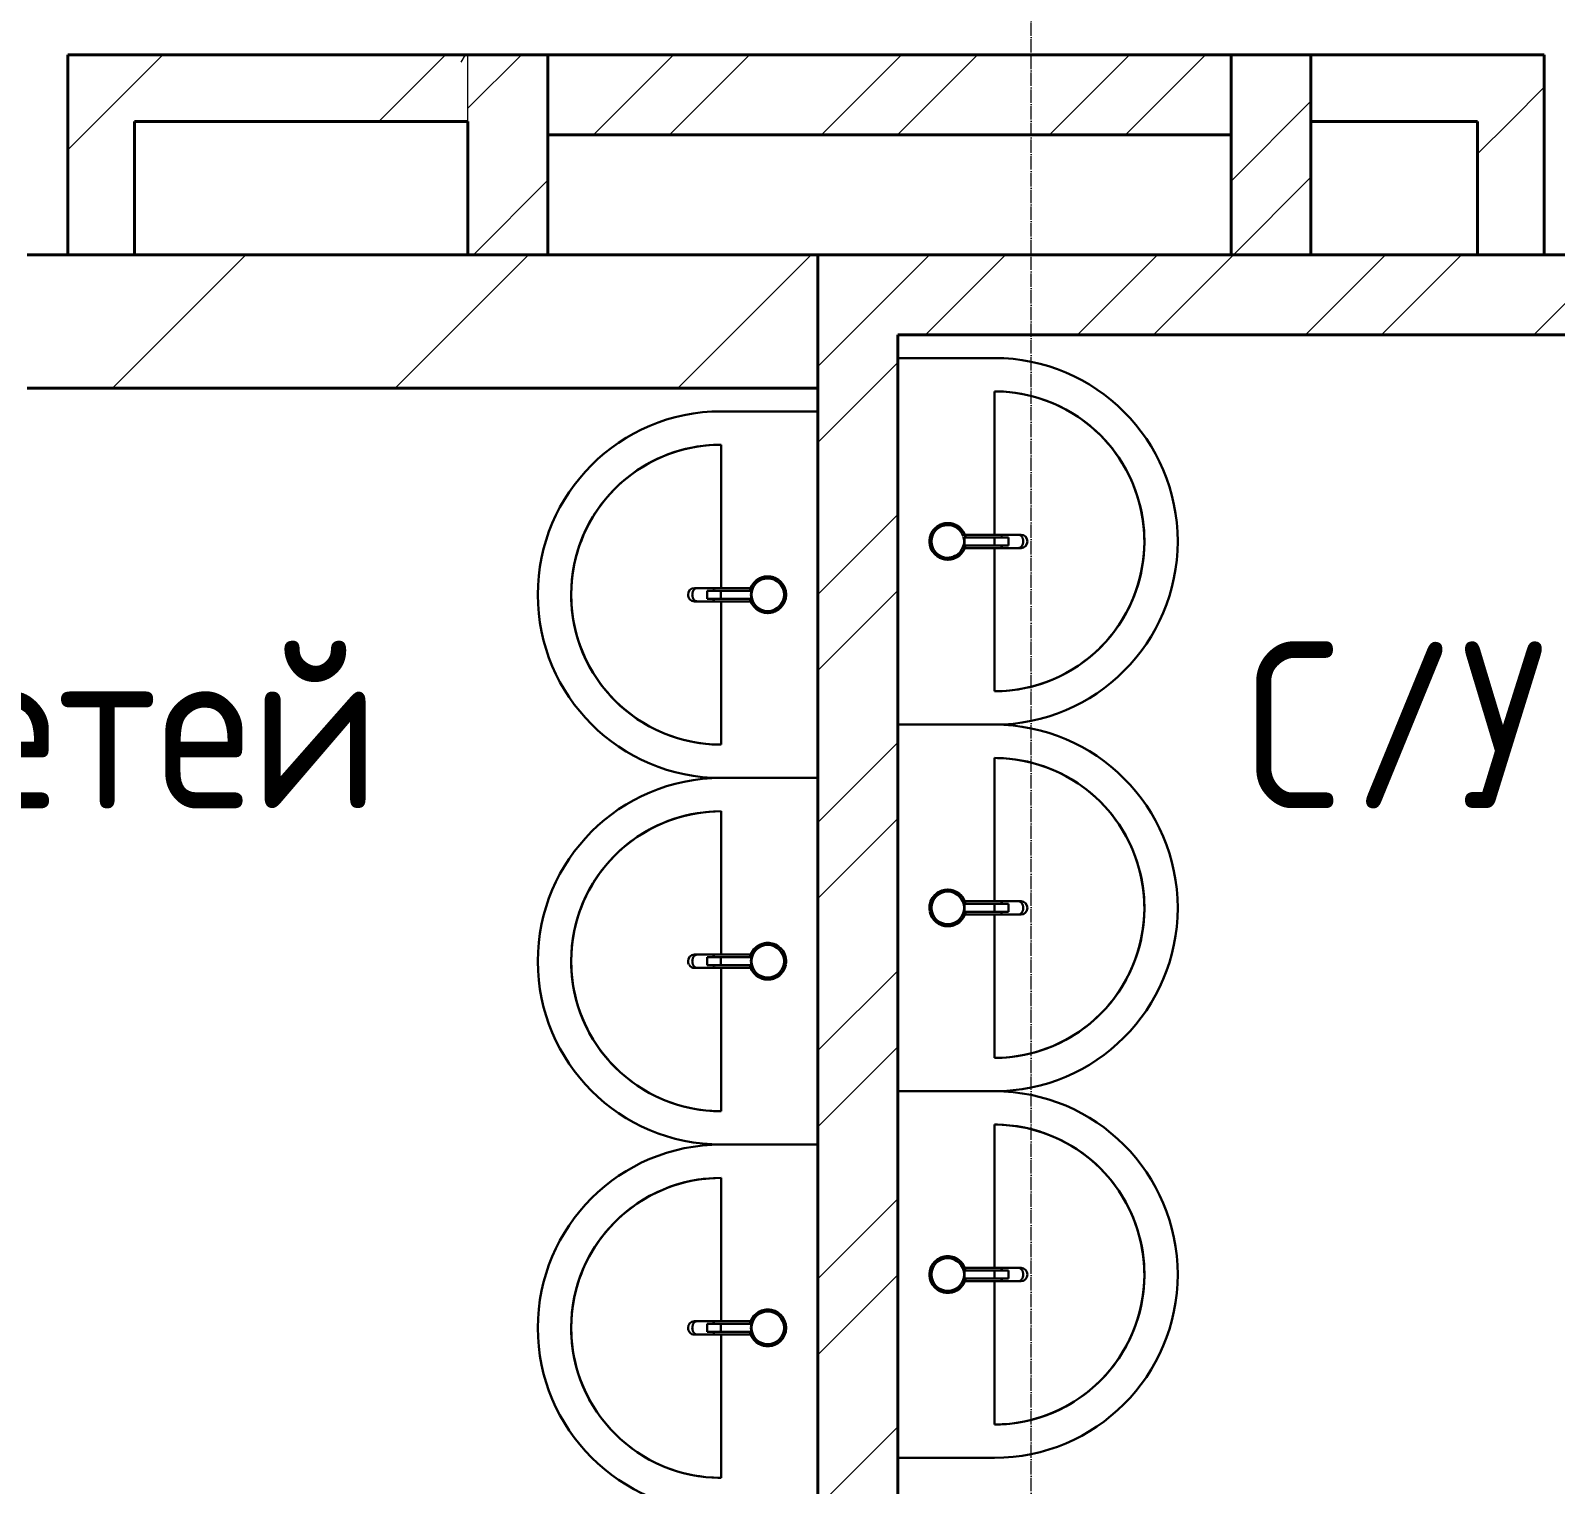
# Model space of a CAD drawing. Header units: millimetres. Extents: x 0 to 351840, y -132678 to 32417.
# Drawn here: x 312975 to 315263, y -112811 to -110629 of the extents above; entities that cross this region are included whole.
import ezdxf
from ezdxf import colors
from ezdxf.entities.mleader import LeaderData, LeaderLine
from ezdxf.math import Vec2, Vec3

# ---------------------------------------------------------------- set-up
doc = ezdxf.new("R2010")
doc.units = ezdxf.units.MM
doc.linetypes.add('BI_линия_сетки', pattern=[25, 20, -2.5, 0, -2.5])
for name, color, linetype, lineweight in [('E-CABL-TRAY-IDEN', 7, 'Continuous', 9), ('Марки помещений', 7, 'Continuous', 20), ('Оси', 7, 'Continuous', 9), ('Сантехника', 7, 'Continuous', 9), ('Стены внутренние', 7, 'Continuous', 18), ('Стены несущие', 7, 'Continuous', 18), ('Стены штриховка', 7, 'Continuous', 18)]:
    doc.layers.add(name, color=color, linetype=linetype, lineweight=lineweight)
doc.styles.add('GOST Common_1', font='GOST Common.ttf', dxfattribs={"width": 0.9, "height": 250})
doc.styles.add('новый', font='Шрифт GOST2304A.ttf', dxfattribs={"width": 0.8, "height": 250})
pattern_1 = [(45, (2e-10, 1e-10), (-171.074, 171.074), []), (45, (114.05, 1e-10), (-171.074, 171.074), [])]
pattern_2 = [(0, (2e-10, 1e-10), (1625.6, 406.4), [67.056, -1152.144, 67.056, -1152.144, -6502.4]), (0, (2e-10, 1e-10), (1625.6, 406.4), [-2438.4, 67.056, -2371.344, 67.056, -1152.144, -2844.8]), (0, (2e-10, 1e-10), (1625.6, 406.4), [-6096, 67.056, -745.744, 67.056, -1964.944]), (120, (609.6, 203.2), (-1164.753, 1204.611), [67.056, -1152.144, 67.056, -1152.144, -6502.4]), (120, (609.6, 203.2), (-1164.753, 1204.611), [-2438.4, 67.056, -2371.344, 67.056, -1152.144, -2844.8]), (120, (609.6, 203.2), (-1164.753, 1204.611), [-6096, 67.056, -745.744, 67.056, -1964.944]), (240, (812.8, 1016), (-460.847, -1611.011), [67.056, -1152.144, 67.056, -1152.144, -6502.4]), (240, (812.8, 1016), (-460.847, -1611.011), [-2438.4, 67.056, -2371.344, 67.056, -1152.144, -2844.8]), (240, (812.8, 1016), (-460.847, -1611.011), [-6096, 67.056, -745.744, 67.056, -1964.944])]
pattern_3 = [(45, (2e-10, 1e-10), (-212.132, 212.132), [])]

# ---------------------------------------------------------------- blocks, each defined once
blk = doc.blocks.new('_DotSmall')
at = {"color": 0, "linetype": 'ByBlock', "const_width": 0.5}
blk.add_lwpolyline([(-0.0625, 0, 1), (0.0625, 0, 1)], format="xyb", close=True, dxfattribs=at)
blk = doc.blocks.new('ADSK_Умывальник_Полукруглый_Керамический_ГОСТ30493-96 - 2-ой величины-V51-02 Этаж__3_300___Отделочный_')
at = {"layer": 'Сантехника', "color": 9, "lineweight": 30}
for p, q in [((15845, 5245), (15700, 5245)), ((15845, 4979.9), (15845, 5195)), ((15845, 4745), (15845, 4960.1)), ((15700, 4695), (15845, 4695))]:
    blk.add_line(p, q, dxfattribs=at)
at = {"layer": 'Сантехника', "color": 9, "lineweight": 30, "flags": 128}
blk.add_lwpolyline([(15845, 4745), (15854, 4745.2), (15863, 4745.7), (15871.9, 4746.6), (15880.8, 4747.9), (15889.7, 4749.5), (15898.5, 4751.4), (15907.2, 4753.8), (15915.8, 4756.4), (15924.3, 4759.4), (15932.6, 4762.8), (15940.8, 4766.4), (15948.9, 4770.4), (15956.8, 4774.7), (15964.5, 4779.4), (15972, 4784.3), (15979.4, 4789.5), (15986.5, 4795), (15993.4, 4800.8), (16000, 4806.9), (16006.4, 4813.2), (16012.5, 4819.8), (16018.4, 4826.6), (16024, 4833.7), (16029.3, 4841), (16034.3, 4848.4), (16039, 4856.1), (16043.4, 4864), (16047.5, 4872), (16051.3, 4880.1), (16054.7, 4888.5), (16057.8, 4896.9), (16060.6, 4905.5), (16063, 4914.2), (16065, 4922.9), (16066.7, 4931.8), (16068.1, 4940.7), (16069.1, 4949.6), (16069.7, 4958.6), (16070, 4967.6), (16069.9, 4976.6), (16069.5, 4985.6), (16068.7, 4994.5), (16067.5, 5003.4), (16066, 5012.3), (16064.1, 5021.1), (16061.9, 5029.8), (16059.3, 5038.5), (16056.4, 5047), (16053.2, 5055.4), (16049.6, 5063.6), (16045.7, 5071.7), (16041.5, 5079.7), (16036.9, 5087.5), (16032.1, 5095), (16026.9, 5102.4), (16021.5, 5109.6), (16015.7, 5116.5), (16009.8, 5123.2), (16003.5, 5129.7), (15997, 5135.9), (15990.2, 5141.9), (15983.2, 5147.5), (15976, 5152.9), (15968.6, 5158), (15961, 5162.8), (15953.2, 5167.3), (15945.2, 5171.5), (15937.1, 5175.3), (15928.8, 5178.8), (15920.4, 5182), (15911.8, 5184.8), (15903.2, 5187.3), (15894.5, 5189.5), (15885.6, 5191.3), (15876.8, 5192.7), (15867.8, 5193.8), (15858.8, 5194.6), (15849.9, 5194.9), (15845, 5195)], dxfattribs=at)
at = {"layer": 'Сантехника', "color": 9, "lineweight": 30}
for radius in [275, 225]:
    blk.add_arc((15845, 4970), radius, 270, 90, dxfattribs=at)
blk = doc.blocks.new('ADSK_Смеситель_ГОСТ25809-96 - Для умывальника_Однорукояточный-5720882-02 Этаж__3_300___Отделочный_')
at = {"layer": 'Сантехника', "color": 9, "lineweight": 30}
for p, q in [((15845.3, 4976), (15799.6, 4976)), ((15858.4, 4980), (15800.2, 4980)), ((15845.2, 4965), (15845.2, 4975)), ((15866, 4976), (15845.3, 4976)), ((15881.1, 4980), (15858.4, 4980)), ((15866, 4975), (15866, 4976)), ((15866, 4975), (15866, 4976)), ((15866, 4975), (15866, 4965)), ((15866, 4964), (15866, 4965)), ((15866, 4964), (15866, 4965)), ((15885, 4980), (15881.1, 4980)), ((15799.6, 4964), (15845.3, 4964)), ((15800.2, 4960), (15858.4, 4960)), ((15845.3, 4964), (15866, 4964)), ((15858.4, 4960), (15881.1, 4960)), ((15881.1, 4960), (15885, 4960))]:
    blk.add_line(p, q, dxfattribs=at)
for radius, start, end in [(27.5, 90, 270), (27.5, 135, 165), (24.5, 90, 270), (27.5, 113.3113, 126.6872), (27.5, 90, 108.0223), (27.5, 71.9777, 90), (27.5, 11.0769, 90), (24.5, 18, 90), (27.5, 53.3128, 66.6887), (27.5, 15, 45), (27.5, 173.3116, 186.6875), (24.5, 270, 15.5767), (24.5, 10.2298, 15.5346), (24.5, 10.2298, 15), (24.5, 345, 349.7702), (24.5, 345, 349.7702), (27.5, 191.9767, 225), (27.5, 233.3119, 246.6878), (27.5, 251.9769, 270), (27.5, 270, 348.9224), (27.5, 270, 288.0231), (27.5, 293.3122, 306.6881), (27.5, 315, 348.0233)]:
    blk.add_arc((15775, 4970), radius, start, end, dxfattribs=at)
for start_param, end_param in [(4.712389, 6.283185), (3.141593, 4.712389)]:
    blk.add_ellipse((15885, 4970), major_axis=(0, 10), ratio=0.965926, start_param=start_param, end_param=end_param, dxfattribs=at)
for points, knots in [([(15799.1, 4974.5), (15799, 4974.8), (15798.9, 4975.3), (15798.8, 4975.9), (15798.7, 4976.3), (15798.6, 4976.5), (15798.6, 4976.6)], [0.13888889, 0.13888889, 0.13888889, 0.13888889, 0.16666667, 0.19444444, 0.20833333, 0.22222222, 0.22222222, 0.22222222, 0.22222222]), ([(15798.6, 4963.3), (15798.6, 4963.4), (15798.6, 4963.5), (15798.7, 4963.9), (15798.9, 4964.5), (15799, 4965.2), (15799.1, 4965.5)], [0.77430556, 0.77430556, 0.77430556, 0.77430556, 0.78298611, 0.79166667, 0.82638889, 0.86111111, 0.86111111, 0.86111111, 0.86111111]), ([(15845.3, 4976), (15845.3, 4976), (15845.2, 4976), (15845.2, 4975.9), (15845.2, 4975.7), (15845.2, 4975.4), (15845.2, 4975.2), (15845.2, 4975)], [0, 0, 0, 0, 0.166667, 0.333333, 0.5, 0.666667, 1, 1, 1, 1]), ([(15845.7, 4964), (15845.7, 4964), (15845.7, 4964), (15845.7, 4964.1), (15845.8, 4964.3), (15845.8, 4964.6), (15845.8, 4964.8), (15845.8, 4965)], [0, 0, 0, 0, 0.166667, 0.333333, 0.5, 0.666667, 1, 1, 1, 1]), ([(15854.7, 4965), (15855.1, 4963.5), (15855.9, 4961.6), (15857.3, 4960.2), (15858, 4960), (15858.4, 4960)], [0.1666667, 0.1666667, 0.1666667, 0.1666667, 0.3333333, 0.4166667, 0.5, 0.5, 0.5, 0.5]), ([(15881.1, 4980), (15881.3, 4980), (15881.6, 4980), (15882, 4979.9), (15882.5, 4979.8), (15882.9, 4979.7), (15883.4, 4979.5), (15883.8, 4979.2), (15884.2, 4979), (15884.7, 4978.7), (15885.1, 4978.3), (15885.6, 4977.8), (15886, 4977.2), (15886.4, 4976.6), (15886.8, 4975.9), (15887.3, 4975), (15887.7, 4973.8), (15888.1, 4972.2), (15888.2, 4970.9), (15888.2, 4970)], [0.5, 0.5, 0.5, 0.5, 0.5208333, 0.5416667, 0.5625, 0.5833333, 0.6041667, 0.625, 0.6458333, 0.6666667, 0.6875, 0.7083333, 0.75, 0.7708333, 0.7916667, 0.8333333, 0.875, 0.9166667, 1, 1, 1, 1]), ([(15888.2, 4970), (15888.2, 4969.1), (15888.1, 4967.8), (15887.7, 4966.2), (15887.3, 4965), (15886.8, 4964.1), (15886.4, 4963.4), (15886, 4962.8), (15885.4, 4962), (15884.8, 4961.4), (15884.2, 4961), (15883.8, 4960.8), (15883.4, 4960.5), (15882.9, 4960.3), (15882.5, 4960.2), (15882, 4960.1), (15881.6, 4960), (15881.3, 4960), (15881.1, 4960)], [0, 0, 0, 0, 0.0833333, 0.125, 0.1666667, 0.2083333, 0.2291667, 0.25, 0.2916667, 0.3333333, 0.3541667, 0.375, 0.3958333, 0.4166667, 0.4375, 0.4583333, 0.4791667, 0.5, 0.5, 0.5, 0.5])]:
    blk.add_open_spline(points, degree=3, knots=knots, dxfattribs=at)
for points in [[(15799.7, 4975), (15799.7, 4975.1), (15799.7, 4975.3), (15799.6, 4975.5), (15799.6, 4975.7), (15799.6, 4975.9), (15799.6, 4975.9), (15799.6, 4976)], [(15799.6, 4964), (15799.6, 4964.1), (15799.6, 4964.1), (15799.6, 4964.3), (15799.6, 4964.5), (15799.7, 4964.7), (15799.7, 4964.9), (15799.7, 4965)], [(15799.7, 4965), (15800, 4966.7), (15800.4, 4970), (15800, 4973.3), (15799.7, 4975)], [(15800, 4976), (15800, 4976), (15800, 4976), (15800, 4976)], [(15845.2, 4965), (15845.2, 4964.8), (15845.2, 4964.5), (15845.2, 4964.1), (15845.2, 4964), (15845.3, 4964)], [(15845.8, 4975), (15845.8, 4975.2), (15845.8, 4975.5), (15845.7, 4975.9), (15845.7, 4976), (15845.7, 4976)], [(15858.4, 4980), (15858, 4980), (15857.3, 4979.8), (15856.2, 4978.8), (15855.3, 4977.2), (15854.9, 4975.8), (15854.7, 4975)], [(15800.1, 4964.1), (15800.1, 4964.1), (15800, 4964), (15800, 4964), (15800, 4964)]]:
    blk.add_open_spline(points, degree=3, dxfattribs=at)
blk = doc.blocks.new('ADSK_Смеситель_ГОСТ25809-96 - Для умывальника_Однорукояточный-V52-02 Этаж__3_300___Отделочный_')
at = {"layer": 'Сантехника', "color": 9, "lineweight": 30}
for p, q in [((15845.3, 4426), (15799.6, 4426)), ((15858.4, 4430), (15800.2, 4430)), ((15845.2, 4415), (15845.2, 4425)), ((15866, 4426), (15845.3, 4426)), ((15881.1, 4430), (15858.4, 4430)), ((15866, 4425), (15866, 4426)), ((15866, 4425), (15866, 4426)), ((15866, 4425), (15866, 4415)), ((15885, 4430), (15881.1, 4430)), ((15799.6, 4414), (15845.3, 4414)), ((15800.2, 4410), (15858.4, 4410)), ((15845.3, 4414), (15866, 4414)), ((15858.4, 4410), (15881.1, 4410)), ((15866, 4414), (15866, 4415)), ((15866, 4414), (15866, 4415)), ((15881.1, 4410), (15885, 4410))]:
    blk.add_line(p, q, dxfattribs=at)
for radius, start, end in [(27.5, 90, 190), (27.5, 135, 168.0226), (24.5, 90, 270), (27.5, 113.3113, 126.6872), (27.5, 90, 108.0223), (27.5, 71.9777, 90), (27.5, 11.0769, 90), (24.5, 270, 90), (27.5, 53.3128, 66.6887), (27.5, 11.9774, 45), (27.5, 173.3116, 186.6875), (24.5, 10.2298, 15), (24.5, 10.2298, 15), (27.5, 190.928, 270), (27.5, 191.9767, 225), (27.5, 233.3119, 246.6878), (27.5, 251.9769, 270), (27.5, 270, 348.9224), (27.5, 270, 288.0231), (27.5, 293.3122, 306.6881), (27.5, 315, 348.0233), (24.5, 345, 347.7192)]:
    blk.add_arc((15775, 4420), radius, start, end, dxfattribs=at)
for start_param, end_param in [(4.712389, 6.283185), (3.141593, 4.712389)]:
    blk.add_ellipse((15885, 4420), major_axis=(0, 10), ratio=0.965926, start_param=start_param, end_param=end_param, dxfattribs=at)
for points, knots in [([(15799.1, 4424.5), (15799, 4424.8), (15798.9, 4425.3), (15798.8, 4425.9), (15798.7, 4426.3), (15798.6, 4426.5), (15798.6, 4426.6)], [0.13888889, 0.13888889, 0.13888889, 0.13888889, 0.16666667, 0.19444444, 0.20833333, 0.22222222, 0.22222222, 0.22222222, 0.22222222]), ([(15845.3, 4426), (15845.3, 4426), (15845.2, 4426), (15845.2, 4425.9), (15845.2, 4425.7), (15845.2, 4425.4), (15845.2, 4425.2), (15845.2, 4425)], [0, 0, 0, 0, 0.166667, 0.333333, 0.5, 0.666667, 1, 1, 1, 1]), ([(15881.1, 4430), (15881.3, 4430), (15881.6, 4430), (15882, 4429.9), (15882.5, 4429.8), (15882.9, 4429.7), (15883.4, 4429.5), (15883.8, 4429.2), (15884.2, 4429), (15884.7, 4428.7), (15885.1, 4428.3), (15885.6, 4427.8), (15886, 4427.2), (15886.4, 4426.6), (15886.8, 4425.9), (15887.3, 4425), (15887.7, 4423.8), (15888.1, 4422.2), (15888.2, 4420.9), (15888.2, 4420)], [0.5, 0.5, 0.5, 0.5, 0.5208333, 0.5416667, 0.5625, 0.5833333, 0.6041667, 0.625, 0.6458333, 0.6666667, 0.6875, 0.7083333, 0.75, 0.7708333, 0.7916667, 0.8333333, 0.875, 0.9166667, 1, 1, 1, 1]), ([(15888.2, 4420), (15888.2, 4419.1), (15888.1, 4417.8), (15887.7, 4416.2), (15887.3, 4415), (15886.8, 4414.1), (15886.4, 4413.4), (15886, 4412.8), (15885.4, 4412), (15884.8, 4411.4), (15884.2, 4411), (15883.8, 4410.8), (15883.4, 4410.5), (15882.9, 4410.3), (15882.5, 4410.2), (15882, 4410.1), (15881.6, 4410), (15881.3, 4410), (15881.1, 4410)], [0, 0, 0, 0, 0.0833333, 0.125, 0.1666667, 0.2083333, 0.2291667, 0.25, 0.2916667, 0.3333333, 0.3541667, 0.375, 0.3958333, 0.4166667, 0.4375, 0.4583333, 0.4791667, 0.5, 0.5, 0.5, 0.5]), ([(15798.6, 4413.3), (15798.6, 4413.4), (15798.6, 4413.5), (15798.7, 4413.9), (15798.8, 4414.3), (15798.9, 4414.6), (15798.9, 4414.7)], [0.77430556, 0.77430556, 0.77430556, 0.77430556, 0.78298611, 0.79166667, 0.82638889, 0.83200136, 0.83200136, 0.83200136, 0.83200136]), ([(15845.7, 4414), (15845.7, 4414), (15845.7, 4414), (15845.7, 4414.1), (15845.8, 4414.3), (15845.8, 4414.6), (15845.8, 4414.8), (15845.8, 4415)], [0, 0, 0, 0, 0.166667, 0.333333, 0.5, 0.666667, 1, 1, 1, 1]), ([(15854.7, 4415), (15855.1, 4413.5), (15855.9, 4411.6), (15857.3, 4410.2), (15858, 4410), (15858.4, 4410)], [0.1666667, 0.1666667, 0.1666667, 0.1666667, 0.3333333, 0.4166667, 0.5, 0.5, 0.5, 0.5])]:
    blk.add_open_spline(points, degree=3, knots=knots, dxfattribs=at)
for points in [[(15799.7, 4425), (15799.7, 4425.1), (15799.7, 4425.3), (15799.6, 4425.5), (15799.6, 4425.7), (15799.6, 4425.9), (15799.6, 4425.9), (15799.6, 4426)], [(15799.7, 4415), (15800, 4416.7), (15800.4, 4420), (15800, 4423.3), (15799.7, 4425)], [(15800, 4426), (15800, 4426), (15800, 4426), (15800, 4426)], [(15845.8, 4425), (15845.8, 4425.2), (15845.8, 4425.5), (15845.7, 4425.9), (15845.7, 4426), (15845.7, 4426)], [(15858.4, 4430), (15858, 4430), (15857.3, 4429.8), (15856.2, 4428.8), (15855.3, 4427.2), (15854.9, 4425.8), (15854.7, 4425)], [(15799.6, 4414), (15799.6, 4414.1), (15799.6, 4414.1), (15799.6, 4414.3), (15799.6, 4414.5), (15799.7, 4414.7), (15799.7, 4414.9), (15799.7, 4415)], [(15800.1, 4414.1), (15800.1, 4414.1), (15800, 4414), (15800, 4414), (15800, 4414)], [(15845.2, 4415), (15845.2, 4414.8), (15845.2, 4414.5), (15845.2, 4414.1), (15845.2, 4414), (15845.3, 4414)]]:
    blk.add_open_spline(points, degree=3, dxfattribs=at)
blk = doc.blocks.new('ADSK_Смеситель_ГОСТ25809-96 - Для умывальника_Однорукояточный-V53-02 Этаж__3_300___Отделочный_')
at = {"layer": 'Сантехника', "color": 9, "lineweight": 30}
for p, q in [((15845.3, 3876), (15799.6, 3876)), ((15858.4, 3880), (15800.2, 3880)), ((15845.2, 3865), (15845.2, 3875)), ((15866, 3876), (15845.3, 3876)), ((15881.1, 3880), (15858.4, 3880)), ((15866, 3875), (15866, 3876)), ((15866, 3875), (15866, 3876)), ((15866, 3875), (15866, 3865)), ((15885, 3880), (15881.1, 3880)), ((15799.6, 3864), (15845.3, 3864)), ((15800.2, 3860), (15858.4, 3860)), ((15845.3, 3864), (15866, 3864)), ((15858.4, 3860), (15881.1, 3860)), ((15866, 3864), (15866, 3865)), ((15866, 3864), (15866, 3865)), ((15881.1, 3860), (15885, 3860))]:
    blk.add_line(p, q, dxfattribs=at)
for radius, start, end in [(27.5, 90, 270), (24.5, 90, 270), (27.5, 113.3113, 126.6872), (27.5, 90, 108.0223), (27.5, 71.9777, 90), (27.5, 11.0769, 90), (24.5, 270, 90), (27.5, 53.3128, 66.6887), (27.5, 173.3116, 186.6875), (27.5, 135, 168.0226), (27.5, 11.9774, 45), (24.5, 10.2298, 15), (24.5, 10.2298, 15), (27.5, 191.9767, 225), (27.5, 233.3119, 246.6878), (27.5, 251.9769, 270), (27.5, 270, 348.9224), (27.5, 270, 288.0231), (27.5, 293.3122, 306.6881), (27.5, 315, 348.0233), (24.5, 345, 349.7702), (24.5, 345, 349.7702)]:
    blk.add_arc((15775, 3870), radius, start, end, dxfattribs=at)
for start_param, end_param in [(4.712389, 6.283185), (3.141593, 4.712389)]:
    blk.add_ellipse((15885, 3870), major_axis=(0, 10), ratio=0.965926, start_param=start_param, end_param=end_param, dxfattribs=at)
for points, knots in [([(15799.1, 3874.5), (15799, 3874.8), (15798.9, 3875.3), (15798.8, 3875.9), (15798.7, 3876.3), (15798.6, 3876.5), (15798.6, 3876.6)], [0.13888889, 0.13888889, 0.13888889, 0.13888889, 0.16666667, 0.19444444, 0.20833333, 0.22222222, 0.22222222, 0.22222222, 0.22222222]), ([(15845.3, 3876), (15845.3, 3876), (15845.2, 3876), (15845.2, 3875.9), (15845.2, 3875.7), (15845.2, 3875.4), (15845.2, 3875.2), (15845.2, 3875)], [0, 0, 0, 0, 0.166667, 0.333333, 0.5, 0.666667, 1, 1, 1, 1]), ([(15881.1, 3880), (15881.3, 3880), (15881.6, 3880), (15882, 3879.9), (15882.5, 3879.8), (15882.9, 3879.7), (15883.4, 3879.5), (15883.8, 3879.2), (15884.2, 3879), (15884.7, 3878.7), (15885.1, 3878.3), (15885.6, 3877.8), (15886, 3877.2), (15886.4, 3876.6), (15886.8, 3875.9), (15887.3, 3875), (15887.7, 3873.8), (15888.1, 3872.2), (15888.2, 3870.9), (15888.2, 3870)], [0.5, 0.5, 0.5, 0.5, 0.5208333, 0.5416667, 0.5625, 0.5833333, 0.6041667, 0.625, 0.6458333, 0.6666667, 0.6875, 0.7083333, 0.75, 0.7708333, 0.7916667, 0.8333333, 0.875, 0.9166667, 1, 1, 1, 1]), ([(15888.2, 3870), (15888.2, 3869.1), (15888.1, 3867.8), (15887.7, 3866.2), (15887.3, 3865), (15886.8, 3864.1), (15886.4, 3863.4), (15886, 3862.8), (15885.4, 3862), (15884.8, 3861.4), (15884.2, 3861), (15883.8, 3860.8), (15883.4, 3860.5), (15882.9, 3860.3), (15882.5, 3860.2), (15882, 3860.1), (15881.6, 3860), (15881.3, 3860), (15881.1, 3860)], [0, 0, 0, 0, 0.0833333, 0.125, 0.1666667, 0.2083333, 0.2291667, 0.25, 0.2916667, 0.3333333, 0.3541667, 0.375, 0.3958333, 0.4166667, 0.4375, 0.4583333, 0.4791667, 0.5, 0.5, 0.5, 0.5]), ([(15798.6, 3863.3), (15798.6, 3863.4), (15798.6, 3863.5), (15798.7, 3863.9), (15798.9, 3864.5), (15799, 3865.2), (15799.1, 3865.5)], [0.77430556, 0.77430556, 0.77430556, 0.77430556, 0.78298611, 0.79166667, 0.82638889, 0.86111111, 0.86111111, 0.86111111, 0.86111111]), ([(15845.7, 3864), (15845.7, 3864), (15845.7, 3864), (15845.7, 3864.1), (15845.8, 3864.3), (15845.8, 3864.6), (15845.8, 3864.8), (15845.8, 3865)], [0, 0, 0, 0, 0.166667, 0.333333, 0.5, 0.666667, 1, 1, 1, 1]), ([(15854.7, 3865), (15855.1, 3863.5), (15855.9, 3861.6), (15857.3, 3860.2), (15858, 3860), (15858.4, 3860)], [0.1666667, 0.1666667, 0.1666667, 0.1666667, 0.3333333, 0.4166667, 0.5, 0.5, 0.5, 0.5])]:
    blk.add_open_spline(points, degree=3, knots=knots, dxfattribs=at)
for points in [[(15799.7, 3875), (15799.7, 3875.1), (15799.7, 3875.3), (15799.6, 3875.5), (15799.6, 3875.7), (15799.6, 3875.9), (15799.6, 3875.9), (15799.6, 3876)], [(15799.7, 3865), (15800, 3866.7), (15800.4, 3870), (15800, 3873.3), (15799.7, 3875)], [(15800, 3876), (15800, 3876), (15800, 3876), (15800, 3876)], [(15845.8, 3875), (15845.8, 3875.2), (15845.8, 3875.5), (15845.7, 3875.9), (15845.7, 3876), (15845.7, 3876)], [(15858.4, 3880), (15858, 3880), (15857.3, 3879.8), (15856.2, 3878.8), (15855.3, 3877.2), (15854.9, 3875.8), (15854.7, 3875)], [(15799.6, 3864), (15799.6, 3864.1), (15799.6, 3864.1), (15799.6, 3864.3), (15799.6, 3864.5), (15799.7, 3864.7), (15799.7, 3864.9), (15799.7, 3865)], [(15800.1, 3864.1), (15800.1, 3864.1), (15800, 3864), (15800, 3864), (15800, 3864)], [(15845.2, 3865), (15845.2, 3864.8), (15845.2, 3864.5), (15845.2, 3864.1), (15845.2, 3864), (15845.3, 3864)]]:
    blk.add_open_spline(points, degree=3, dxfattribs=at)
blk = doc.blocks.new('ADSK_Умывальник_Полукруглый_Керамический_ГОСТ30493-96 - 2-ой величины-6361513-02 Этаж__3_300___Отделочный_')
at = {"layer": 'Сантехника', "color": 9, "lineweight": 30}
for p, q in [((15580, 5165), (15435, 5165)), ((15435, 5115), (15435, 4899.9)), ((15435, 4880.1), (15435, 4665)), ((15435, 4615), (15580, 4615))]:
    blk.add_line(p, q, dxfattribs=at)
at = {"layer": 'Сантехника', "color": 9, "lineweight": 30, "flags": 128}
blk.add_lwpolyline([(15435, 5115), (15426, 5114.8), (15417, 5114.3), (15408.1, 5113.4), (15399.2, 5112.1), (15390.3, 5110.5), (15381.5, 5108.6), (15372.8, 5106.2), (15364.2, 5103.6), (15355.7, 5100.6), (15347.4, 5097.2), (15339.2, 5093.6), (15331.1, 5089.6), (15323.2, 5085.3), (15315.5, 5080.6), (15308, 5075.7), (15300.6, 5070.5), (15293.5, 5065), (15286.6, 5059.2), (15280, 5053.1), (15273.6, 5046.8), (15267.5, 5040.2), (15261.6, 5033.4), (15256, 5026.3), (15250.7, 5019), (15245.7, 5011.6), (15241, 5003.9), (15236.6, 4996), (15232.5, 4988), (15228.7, 4979.9), (15225.3, 4971.5), (15222.2, 4963.1), (15219.4, 4954.5), (15217, 4945.8), (15215, 4937.1), (15213.3, 4928.2), (15211.9, 4919.3), (15210.9, 4910.4), (15210.3, 4901.4), (15210, 4892.4), (15210.1, 4883.4), (15210.5, 4874.4), (15211.3, 4865.5), (15212.5, 4856.6), (15214, 4847.7), (15215.9, 4838.9), (15218.1, 4830.2), (15220.7, 4821.5), (15223.6, 4813), (15226.8, 4804.6), (15230.4, 4796.4), (15234.3, 4788.3), (15238.5, 4780.3), (15243.1, 4772.5), (15247.9, 4765), (15253.1, 4757.6), (15258.5, 4750.4), (15264.3, 4743.5), (15270.2, 4736.8), (15276.5, 4730.3), (15283, 4724.1), (15289.8, 4718.1), (15296.8, 4712.5), (15304, 4707.1), (15311.4, 4702), (15319, 4697.2), (15326.8, 4692.7), (15334.8, 4688.5), (15342.9, 4684.7), (15351.2, 4681.2), (15359.6, 4678), (15368.2, 4675.2), (15376.8, 4672.7), (15385.5, 4670.5), (15394.4, 4668.7), (15403.2, 4667.3), (15412.2, 4666.2), (15421.2, 4665.4), (15430.1, 4665.1), (15435, 4665)], dxfattribs=at)
at = {"layer": 'Сантехника', "color": 9, "lineweight": 30}
for radius in [275, 225]:
    blk.add_arc((15435, 4890), radius, 90, 270, dxfattribs=at)
blk = doc.blocks.new('ADSK_Смеситель_ГОСТ25809-96 - Для умывальника_Однорукояточный-6361514-02 Этаж__3_300___Отделочный_')
at = {"layer": 'Сантехника', "color": 9, "lineweight": 30}
for p, q in [((15398.9, 4900), (15395, 4900)), ((15421.6, 4900), (15398.9, 4900)), ((15479.8, 4900), (15421.6, 4900)), ((15395, 4880), (15398.9, 4880)), ((15398.9, 4880), (15421.6, 4880)), ((15434.7, 4896), (15414, 4896)), ((15414, 4896), (15414, 4895)), ((15414, 4896), (15414, 4895)), ((15414, 4885), (15414, 4895)), ((15414, 4885), (15414, 4884)), ((15414, 4885), (15414, 4884)), ((15414, 4884), (15434.7, 4884)), ((15421.6, 4880), (15479.8, 4880)), ((15480.4, 4896), (15434.7, 4896)), ((15434.7, 4884), (15480.4, 4884)), ((15434.8, 4895), (15434.8, 4885))]:
    blk.add_line(p, q, dxfattribs=at)
for radius, start, end in [(27.5, 90, 168.9231), (27.5, 135, 168.0226), (24.5, 90, 270), (24.5, 165, 169.7702), (24.5, 165, 169.7702), (27.5, 113.3113, 126.6872), (27.5, 90, 108.0223), (27.5, 71.9777, 90), (27.5, 270, 90), (24.5, 270, 90), (27.5, 53.3128, 66.6887), (27.5, 11.9774, 45), (27.5, 191.0776, 270), (27.5, 191.9767, 225), (24.5, 190.2298, 195), (24.5, 190.2298, 195), (27.5, 315, 348.0233), (27.5, 353.3125, 6.6884), (27.5, 233.3119, 246.6878), (27.5, 251.9769, 270), (27.5, 270, 288.0231), (27.5, 293.3122, 306.6881)]:
    blk.add_arc((15505, 4890), radius, start, end, dxfattribs=at)
for start_param, end_param in [(0, 1.570796), (1.570796, 3.141593)]:
    blk.add_ellipse((15395, 4890), major_axis=(0, 10), ratio=0.965926, start_param=start_param, end_param=end_param, dxfattribs=at)
for points, knots in [([(15391.8, 4890), (15391.8, 4890.9), (15391.9, 4892.2), (15392.3, 4893.8), (15392.7, 4895), (15393.2, 4895.9), (15393.6, 4896.6), (15394, 4897.2), (15394.6, 4898), (15395.2, 4898.6), (15395.8, 4899), (15396.2, 4899.2), (15396.6, 4899.5), (15397.1, 4899.7), (15397.5, 4899.8), (15398, 4899.9), (15398.4, 4900), (15398.7, 4900), (15398.9, 4900)], [0, 0, 0, 0, 0.0833333, 0.125, 0.1666667, 0.2083333, 0.2291667, 0.25, 0.2916667, 0.3333333, 0.3541667, 0.375, 0.3958333, 0.4166667, 0.4375, 0.4583333, 0.4791667, 0.5, 0.5, 0.5, 0.5]), ([(15425.3, 4895), (15424.9, 4896.5), (15424.1, 4898.4), (15422.7, 4899.8), (15422, 4900), (15421.6, 4900)], [0.1666667, 0.1666667, 0.1666667, 0.1666667, 0.3333333, 0.4166667, 0.5, 0.5, 0.5, 0.5]), ([(15481.4, 4896.7), (15481.4, 4896.6), (15481.4, 4896.5), (15481.3, 4896.1), (15481.1, 4895.5), (15481, 4894.8), (15480.9, 4894.5)], [0.77430556, 0.77430556, 0.77430556, 0.77430556, 0.78298611, 0.79166667, 0.82638889, 0.86111111, 0.86111111, 0.86111111, 0.86111111]), ([(15398.9, 4880), (15398.7, 4880), (15398.4, 4880), (15398, 4880.1), (15397.5, 4880.2), (15397.1, 4880.3), (15396.6, 4880.5), (15396.2, 4880.8), (15395.8, 4881), (15395.3, 4881.3), (15394.9, 4881.7), (15394.4, 4882.2), (15394, 4882.8), (15393.6, 4883.4), (15393.2, 4884.1), (15392.7, 4885), (15392.3, 4886.2), (15391.9, 4887.8), (15391.8, 4889.1), (15391.8, 4890)], [0.5, 0.5, 0.5, 0.5, 0.5208333, 0.5416667, 0.5625, 0.5833333, 0.6041667, 0.625, 0.6458333, 0.6666667, 0.6875, 0.7083333, 0.75, 0.7708333, 0.7916667, 0.8333333, 0.875, 0.9166667, 1, 1, 1, 1]), ([(15434.3, 4896), (15434.3, 4896), (15434.3, 4896), (15434.3, 4895.9), (15434.2, 4895.7), (15434.2, 4895.4), (15434.2, 4895.2), (15434.2, 4895)], [0, 0, 0, 0, 0.166667, 0.333333, 0.5, 0.666667, 1, 1, 1, 1]), ([(15434.7, 4884), (15434.7, 4884), (15434.8, 4884), (15434.8, 4884.1), (15434.8, 4884.3), (15434.8, 4884.6), (15434.8, 4884.8), (15434.8, 4885)], [0, 0, 0, 0, 0.166667, 0.333333, 0.5, 0.666667, 1, 1, 1, 1]), ([(15480.9, 4885.5), (15481, 4885.2), (15481.1, 4884.7), (15481.2, 4884.1), (15481.3, 4883.7), (15481.4, 4883.5), (15481.4, 4883.4)], [0.13888889, 0.13888889, 0.13888889, 0.13888889, 0.16666667, 0.19444444, 0.20833333, 0.22222222, 0.22222222, 0.22222222, 0.22222222])]:
    blk.add_open_spline(points, degree=3, knots=knots, dxfattribs=at)
for points in [[(15421.6, 4880), (15422, 4880), (15422.7, 4880.2), (15423.8, 4881.2), (15424.7, 4882.8), (15425.1, 4884.2), (15425.3, 4885)], [(15434.2, 4885), (15434.2, 4884.8), (15434.2, 4884.5), (15434.3, 4884.1), (15434.3, 4884), (15434.3, 4884)], [(15434.8, 4895), (15434.8, 4895.2), (15434.8, 4895.5), (15434.8, 4895.9), (15434.8, 4896), (15434.7, 4896)], [(15480.3, 4895), (15480, 4893.3), (15479.6, 4890), (15480, 4886.7), (15480.3, 4885)], [(15479.9, 4895.9), (15479.9, 4895.9), (15480, 4896), (15480, 4896), (15480, 4896)], [(15480, 4884), (15480, 4884), (15480, 4884), (15480, 4884)], [(15480.4, 4896), (15480.4, 4895.9), (15480.4, 4895.9), (15480.4, 4895.7), (15480.4, 4895.5), (15480.3, 4895.3), (15480.3, 4895.1), (15480.3, 4895)], [(15480.3, 4885), (15480.3, 4884.9), (15480.3, 4884.7), (15480.4, 4884.5), (15480.4, 4884.3), (15480.4, 4884.1), (15480.4, 4884.1), (15480.4, 4884)]]:
    blk.add_open_spline(points, degree=3, dxfattribs=at)
blk = doc.blocks.new('ADSK_Смеситель_ГОСТ25809-96 - Для умывальника_Однорукояточный-V63-02 Этаж__3_300___Отделочный_')
at = {"layer": 'Сантехника', "color": 9, "lineweight": 30}
for p, q in [((15398.9, 4350), (15395, 4350)), ((15421.6, 4350), (15398.9, 4350)), ((15479.8, 4350), (15421.6, 4350)), ((15395, 4330), (15398.9, 4330)), ((15398.9, 4330), (15421.6, 4330)), ((15434.7, 4346), (15414, 4346)), ((15414, 4346), (15414, 4345)), ((15414, 4346), (15414, 4345)), ((15414, 4335), (15414, 4345)), ((15414, 4335), (15414, 4334)), ((15414, 4335), (15414, 4334)), ((15414, 4334), (15434.7, 4334)), ((15421.6, 4330), (15479.8, 4330)), ((15480.4, 4346), (15434.7, 4346)), ((15434.7, 4334), (15480.4, 4334)), ((15434.8, 4345), (15434.8, 4335))]:
    blk.add_line(p, q, dxfattribs=at)
for radius, start, end in [(27.5, 90, 168.9231), (27.5, 135, 168.0226), (24.5, 90, 270), (27.5, 113.3113, 126.6872), (27.5, 90, 108.0223), (27.5, 71.9777, 90), (27.5, 350, 90), (24.5, 270, 90), (27.5, 53.3128, 66.6887), (27.5, 11.9774, 45), (27.5, 191.4829, 270), (27.5, 191.9767, 225), (24.5, 165, 169.7702), (24.5, 165, 169.7702), (24.5, 192.8699, 195), (27.5, 270, 348.5171), (27.5, 315, 348.0233), (27.5, 353.3125, 6.6884), (27.5, 233.3119, 246.6878), (27.5, 251.9769, 270), (27.5, 270, 288.0231), (27.5, 293.3122, 306.6881)]:
    blk.add_arc((15505, 4340), radius, start, end, dxfattribs=at)
for start_param, end_param in [(0, 1.570796), (1.570796, 2.094395), (2.150087, 3.141593)]:
    blk.add_ellipse((15395, 4340), major_axis=(0, 10), ratio=0.965926, start_param=start_param, end_param=end_param, dxfattribs=at)
for points, knots in [([(15391.8, 4340), (15391.8, 4340.9), (15391.9, 4342.2), (15392.3, 4343.8), (15392.7, 4345), (15393.2, 4345.9), (15393.6, 4346.6), (15394, 4347.2), (15394.6, 4348), (15395.2, 4348.6), (15395.8, 4349), (15396.2, 4349.2), (15396.6, 4349.5), (15397.1, 4349.7), (15397.5, 4349.8), (15398, 4349.9), (15398.4, 4350), (15398.7, 4350), (15398.9, 4350)], [0, 0, 0, 0, 0.0833333, 0.125, 0.1666667, 0.2083333, 0.2291667, 0.25, 0.2916667, 0.3333333, 0.3541667, 0.375, 0.3958333, 0.4166667, 0.4375, 0.4583333, 0.4791667, 0.5, 0.5, 0.5, 0.5]), ([(15425.3, 4345), (15424.9, 4346.5), (15424.1, 4348.4), (15422.7, 4349.8), (15422, 4350), (15421.6, 4350)], [0.1666667, 0.1666667, 0.1666667, 0.1666667, 0.3333333, 0.4166667, 0.5, 0.5, 0.5, 0.5]), ([(15398.9, 4330), (15398.7, 4330), (15398.4, 4330), (15398, 4330.1), (15397.5, 4330.2), (15397.1, 4330.3), (15396.6, 4330.5), (15396.2, 4330.8), (15395.8, 4331), (15395.3, 4331.3), (15394.9, 4331.7), (15394.4, 4332.2), (15394, 4332.8), (15393.6, 4333.4), (15393.2, 4334.1), (15392.7, 4335), (15392.3, 4336.2), (15391.9, 4337.8), (15391.8, 4339.1), (15391.8, 4340)], [0.5, 0.5, 0.5, 0.5, 0.5208333, 0.5416667, 0.5625, 0.5833333, 0.6041667, 0.625, 0.6458333, 0.6666667, 0.6875, 0.7083333, 0.75, 0.7708333, 0.7916667, 0.8333333, 0.875, 0.9166667, 1, 1, 1, 1]), ([(15434.3, 4346), (15434.3, 4346), (15434.3, 4346), (15434.3, 4345.9), (15434.2, 4345.7), (15434.2, 4345.4), (15434.2, 4345.2), (15434.2, 4345)], [0, 0, 0, 0, 0.166667, 0.333333, 0.5, 0.666667, 1, 1, 1, 1]), ([(15434.7, 4334), (15434.7, 4334), (15434.8, 4334), (15434.8, 4334.1), (15434.8, 4334.3), (15434.8, 4334.6), (15434.8, 4334.8), (15434.8, 4335)], [0, 0, 0, 0, 0.166667, 0.333333, 0.5, 0.666667, 1, 1, 1, 1]), ([(15481.4, 4346.7), (15481.4, 4346.6), (15481.4, 4346.5), (15481.3, 4346.1), (15481.1, 4345.5), (15481, 4344.8), (15480.9, 4344.5)], [0.77430556, 0.77430556, 0.77430556, 0.77430556, 0.78298611, 0.79166667, 0.82638889, 0.86111111, 0.86111111, 0.86111111, 0.86111111]), ([(15481.1, 4334.5), (15481.2, 4334.3), (15481.2, 4334.1), (15481.3, 4333.7), (15481.4, 4333.5), (15481.4, 4333.4)], [0.17765431, 0.17765431, 0.17765431, 0.17765431, 0.19444444, 0.20833333, 0.22222222, 0.22222222, 0.22222222, 0.22222222])]:
    blk.add_open_spline(points, degree=3, knots=knots, dxfattribs=at)
for points in [[(15421.6, 4330), (15422, 4330), (15422.7, 4330.2), (15423.8, 4331.2), (15424.7, 4332.8), (15425.1, 4334.2), (15425.3, 4335)], [(15434.2, 4335), (15434.2, 4334.8), (15434.2, 4334.5), (15434.3, 4334.1), (15434.3, 4334), (15434.3, 4334)], [(15434.8, 4345), (15434.8, 4345.2), (15434.8, 4345.5), (15434.8, 4345.9), (15434.8, 4346), (15434.7, 4346)], [(15480.3, 4345), (15480, 4343.3), (15479.6, 4340), (15480, 4336.7), (15480.3, 4335)], [(15479.9, 4345.9), (15479.9, 4345.9), (15480, 4346), (15480, 4346), (15480, 4346)], [(15480, 4334), (15480, 4334), (15480, 4334), (15480, 4334)], [(15480.4, 4346), (15480.4, 4345.9), (15480.4, 4345.9), (15480.4, 4345.7), (15480.4, 4345.5), (15480.3, 4345.3), (15480.3, 4345.1), (15480.3, 4345)], [(15480.3, 4335), (15480.3, 4334.9), (15480.3, 4334.7), (15480.4, 4334.5), (15480.4, 4334.3), (15480.4, 4334.1), (15480.4, 4334.1), (15480.4, 4334)]]:
    blk.add_open_spline(points, degree=3, dxfattribs=at)
blk = doc.blocks.new('A$C6dd5c291')
at = {"layer": 'Стены внутренние', "lineweight": 9}
h = blk.add_hatch(dxfattribs=at)
h.set_pattern_fill('FP_33', color=9, style=0, pattern_type=2)
h.set_pattern_definition(pattern_2)
h.paths.add_polyline_path([(14555, 5400), (14555, 5700), (14455, 5700), (14455, 5400)])
h = blk.add_hatch(dxfattribs=at)
h.set_pattern_fill('FP_34', color=9, style=0, pattern_type=2)
h.set_pattern_definition(pattern_3)
h.paths.add_polyline_path([(14555, 5400), (14555, 5700), (14455, 5700), (14455, 5400)])
h = blk.add_hatch(dxfattribs=at)
h.set_pattern_fill('FP_33', color=9, style=0, pattern_type=2)
h.set_pattern_definition(pattern_2)
h.paths.add_polyline_path([(15055, 5600), (15055, 5700), (14555, 5700), (14555, 5600)])
h = blk.add_hatch(dxfattribs=at)
h.set_pattern_fill('FP_34', color=9, style=0, pattern_type=2)
h.set_pattern_definition(pattern_3)
h.paths.add_polyline_path([(15055, 5600), (15055, 5700), (14555, 5700), (14555, 5600)])
h = blk.add_hatch(dxfattribs=at)
h.set_pattern_fill('FP_35', color=9, style=0, pattern_type=2)
h.set_pattern_definition(pattern_1)
h.paths.add_polyline_path([(15055, 5400), (15175, 5400), (15175, 5700), (15055, 5700), (15055, 5600)])
h = blk.add_hatch(dxfattribs=at)
h.set_pattern_fill('FP_35', color=9, style=0, pattern_type=2)
h.set_pattern_definition(pattern_1)
h.paths.add_polyline_path([(16200, 5580), (16200, 5700), (15175, 5700), (15175, 5580), (15741.5, 5580)])
h = blk.add_hatch(dxfattribs=at)
h.set_pattern_fill('FP_35', color=9, style=0, pattern_type=2)
h.set_pattern_definition(pattern_1)
h.paths.add_polyline_path([(16320, 5400), (16320, 5700), (16200, 5700), (16200, 5400)])
h = blk.add_hatch(dxfattribs=at)
h.set_pattern_fill('FP_33', color=9, style=0, pattern_type=2)
h.set_pattern_definition(pattern_2)
h.paths.add_polyline_path([(16570, 5600), (16670, 5600), (16670, 5700), (16320, 5700), (16320, 5600)])
h = blk.add_hatch(dxfattribs=at)
h.set_pattern_fill('FP_34', color=9, style=0, pattern_type=2)
h.set_pattern_definition(pattern_3)
h.paths.add_polyline_path([(16570, 5600), (16670, 5600), (16670, 5700), (16320, 5700), (16320, 5600)])
h = blk.add_hatch(dxfattribs=at)
h.set_pattern_fill('FP_34', color=9, style=0, pattern_type=2)
h.set_pattern_definition(pattern_3)
h.paths.add_polyline_path([(16670, 5400), (16670, 5600), (16570, 5600), (16570, 5400)])
h = blk.add_hatch(dxfattribs=at)
h.set_pattern_fill('FP_33', color=9, style=0, pattern_type=2)
h.set_pattern_definition(pattern_2)
h.paths.add_polyline_path([(15206, 5200), (15580, 5200), (15580, 5400), (14394, 5400), (14394, 5200), (14670.6, 5200)])
h.paths.add_polyline_path([(13394, 5200), (13394, 5400), (12880, 5400), (12880, 5200)])
h = blk.add_hatch(dxfattribs=at)
h.set_pattern_fill('FP_34', color=9, style=0, pattern_type=2)
h.set_pattern_definition(pattern_3)
h.paths.add_polyline_path([(15206, 5200), (15580, 5200), (15580, 5400), (14394, 5400), (14394, 5200), (14670.6, 5200)])
h.paths.add_polyline_path([(13394, 5200), (13394, 5400), (12880, 5400), (12880, 5200)])
h = blk.add_hatch(dxfattribs=at)
h.set_pattern_fill('FP_35', color=9, style=0, pattern_type=2)
h.set_pattern_definition(pattern_1)
h.paths.add_polyline_path([(15580, -50), (15700, -50), (15700, 5400), (15580, 5400), (15580, 161.6)])
h = blk.add_hatch(dxfattribs=at)
h.set_pattern_fill('FP_35', color=9, style=0, pattern_type=2)
h.set_pattern_definition(pattern_1)
h.paths.add_polyline_path([(18480, 5280), (18480, 5400), (17765, 5400), (17765, 5280), (17883.2, 5280)])
h.paths.add_polyline_path([(16855, 5280), (16855, 5400), (15700, 5400), (15700, 5280), (16812.4, 5280)])
at = {"layer": 'Оси', "color": 9, "linetype": 'BI_линия_сетки'}
blk.add_line((15900, -3558.5), (15900, 30190.3), dxfattribs=at)
at = {"layer": 'Стены несущие', "color": 9, "lineweight": 40}
for p, q in [((14455, 5700), (14455, 5400)), ((16670, 5700), (14455, 5700)), ((15175, 5700), (15175, 5400)), ((16200, 5700), (16200, 5400)), ((16320, 5400), (16320, 5700)), ((16670, 5400), (16670, 5700)), ((14555, 5600), (15055, 5600)), ((14555, 5400), (14555, 5600)), ((15055, 5600), (15055, 5400)), ((16320, 5600), (16570, 5600)), ((16570, 5600), (16570, 5400)), ((15175, 5580), (16200, 5580)), ((16855, 5400), (14394, 5400)), ((15580, -50), (15580, 5400)), ((15700, 200), (15700, 5280)), ((15700, 5280), (16855, 5280)), ((14394, 5200), (15580, 5200))]:
    blk.add_line(p, q, dxfattribs=at)
at = {"layer": 'Стены штриховка', "color": 9}
blk.add_line((15055, 5600), (15055, 5700), dxfattribs=at)
at = {"layer": 'Сантехника', "color": 9}
for name, p in [('ADSK_Умывальник_Полукруглый_Керамический_ГОСТ30493-96 - 2-ой величины-V51-02 Этаж__3_300___Отделочный_', (0, 0)), ('ADSK_Умывальник_Полукруглый_Керамический_ГОСТ30493-96 - 2-ой величины-6361513-02 Этаж__3_300___Отделочный_', (0, 0)), ('ADSK_Смеситель_ГОСТ25809-96 - Для умывальника_Однорукояточный-5720882-02 Этаж__3_300___Отделочный_', (0, 0)), ('ADSK_Смеситель_ГОСТ25809-96 - Для умывальника_Однорукояточный-6361514-02 Этаж__3_300___Отделочный_', (0, 0)), ('ADSK_Умывальник_Полукруглый_Керамический_ГОСТ30493-96 - 2-ой величины-V51-02 Этаж__3_300___Отделочный_', (0, -550)), ('ADSK_Умывальник_Полукруглый_Керамический_ГОСТ30493-96 - 2-ой величины-6361513-02 Этаж__3_300___Отделочный_', (0, -550)), ('ADSK_Смеситель_ГОСТ25809-96 - Для умывальника_Однорукояточный-V52-02 Этаж__3_300___Отделочный_', (0, 0)), ('ADSK_Смеситель_ГОСТ25809-96 - Для умывальника_Однорукояточный-V63-02 Этаж__3_300___Отделочный_', (0, 0)), ('ADSK_Умывальник_Полукруглый_Керамический_ГОСТ30493-96 - 2-ой величины-V51-02 Этаж__3_300___Отделочный_', (0, -1100)), ('ADSK_Умывальник_Полукруглый_Керамический_ГОСТ30493-96 - 2-ой величины-6361513-02 Этаж__3_300___Отделочный_', (0, -1100)), ('ADSK_Смеситель_ГОСТ25809-96 - Для умывальника_Однорукояточный-V53-02 Этаж__3_300___Отделочный_', (0, 0)), ('ADSK_Смеситель_ГОСТ25809-96 - Для умывальника_Однорукояточный-6361514-02 Этаж__3_300___Отделочный_', (0, -1100))]:
    blk.add_blockref(name, p, dxfattribs=at)
at = {"layer": 'Марки помещений', "color": 9, "lineweight": 9, "char_height": 250, "attachment_point": 1, "style": 'GOST Common_1'}
for s, insert, width in [('детей', (14128, 4819.3), 1024.557), ('\\fGOST Common|b0|i0|c204|p34|;\\W.9;С', (16221.9, 4819.3), 194.81), ('\\fGOST Common|b0|i0|c204|p34|;\\W.9;/', (16382.7, 4819.3), 194.81), ('\\fGOST Common|b0|i0|c204|p34|;\\W.9;У', (16543.4, 4819.3), 216.456)]:
    blk.add_mtext(s, dxfattribs=dict(at, insert=insert, width=width))

msp = doc.modelspace()

# ---------------------------------------------------------------- block references
msp.add_blockref('A$C6dd5c291', (298576.4, -116365.9))

# ---------------------------------------------------------------- leaders
at = {"layer": 'E-CABL-TRAY-IDEN', "color": 0}
ml = msp.add_multileader_mtext('Standard', dxfattribs=at)
ml.set_content('{\\C0;Проволочный кабельный лоток 100х50(h)\\Pна отм. +3,100}', color=1, style='новый')
ml.set_leader_properties()
ml.set_arrow_properties(name='DOTSMALL')
ml.build(insert=Vec2(0, 0))
ml.multileader.update_dxf_attribs({"text_left_attachment_type": 6, "text_right_attachment_type": 6, "dogleg_length": 107.1, "arrow_head_size": 300})
ctx = ml.context
ctx.base_point, ctx.char_height, ctx.arrow_head_size, ctx.landing_gap_size, ctx.plane_origin, ctx.plane_x_axis, ctx.plane_y_axis = Vec3(308839.7, -113473), 300, 300, 10, Vec3(275218.3, -93779), Vec3(1, -0.000677), Vec3(0.000677, 1)
ctx.left_attachment, ctx.right_attachment, ctx.text_align_type = 6, 6, 1
notes = []
notes.append((ctx, [(1, (1, 1, 0), (308732.6, -113473), (1, -0.000677), 107.1, [(1, [(306964, -110468.8)], 0, [])])]))
ctx.mtext.insert, ctx.mtext.text_direction, ctx.mtext.rotation, ctx.mtext.width, ctx.mtext.defined_height, ctx.mtext.alignment, ctx.mtext.line_spacing_factor, ctx.mtext.line_spacing_style, ctx.mtext.flow_direction = Vec3(311924.7, -113115.1), Vec3(1, -0.000677), 6.282508, 6166.303, 388.8, 2, 0.96, 2, 5
for ctx, leaders in notes:
    for number, flags, end, landing, length, lines in leaders:
        leader = LeaderData()
        leader.index, (leader.has_last_leader_line, leader.has_dogleg_vector, leader.attachment_direction) = number, flags
        leader.last_leader_point, leader.dogleg_vector, leader.dogleg_length = Vec3(end), Vec3(landing), length
        for number, points, colour, breaks in lines:
            line = LeaderLine()
            line.index, line.vertices, line.color, line.breaks = number, Vec3.list(points), colors.encode_raw_color(colour), breaks
            leader.lines.append(line)
        ctx.leaders.append(leader)

doc.saveas('drawing.dxf')
